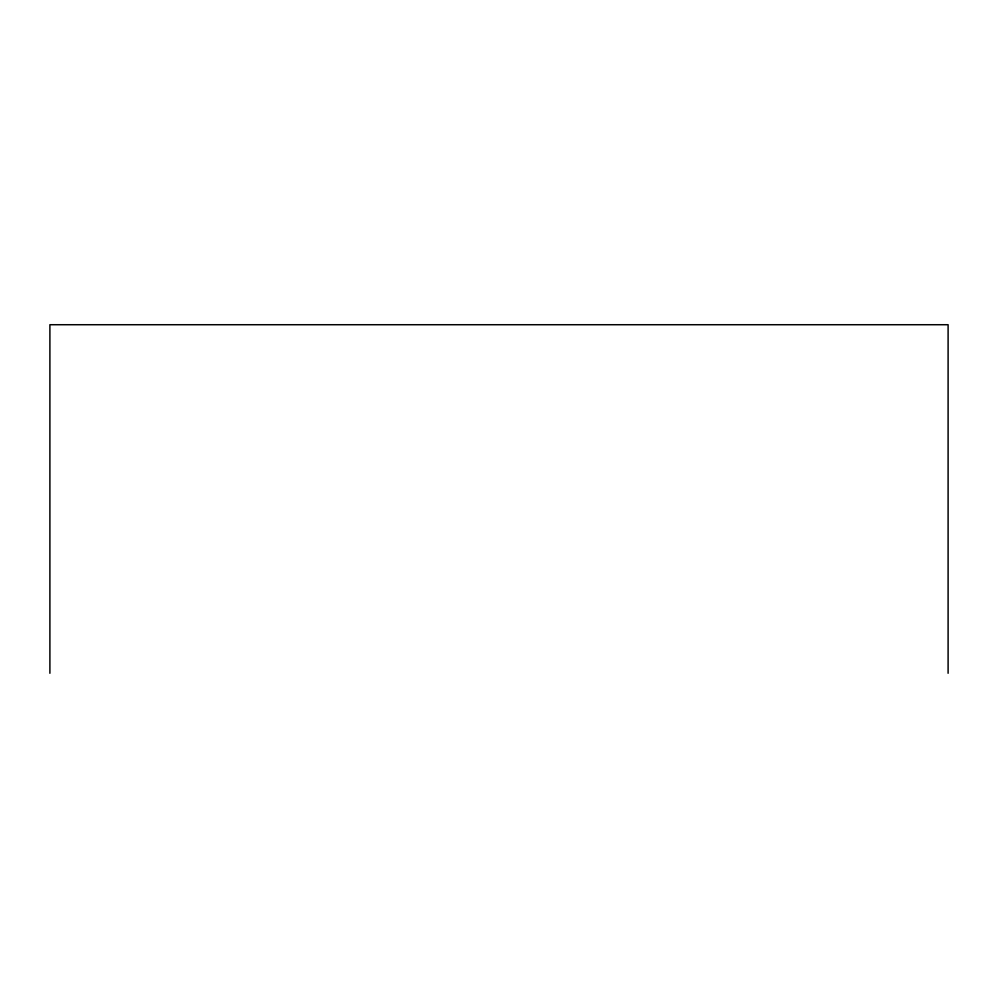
<?xml version="1.0" encoding="UTF-8"?>
<svg xmlns="http://www.w3.org/2000/svg" width="998" height="998" viewBox="0 0 998 998"><rect width="100%" height="100%" fill="white"/><g stroke="black" fill="none" stroke-linecap="round" stroke-linejoin="round"><path stroke-width="1.5" d="M948.1 673.276L948.1 324.724L49.9 324.724L49.9 673.276"/></g></svg>
